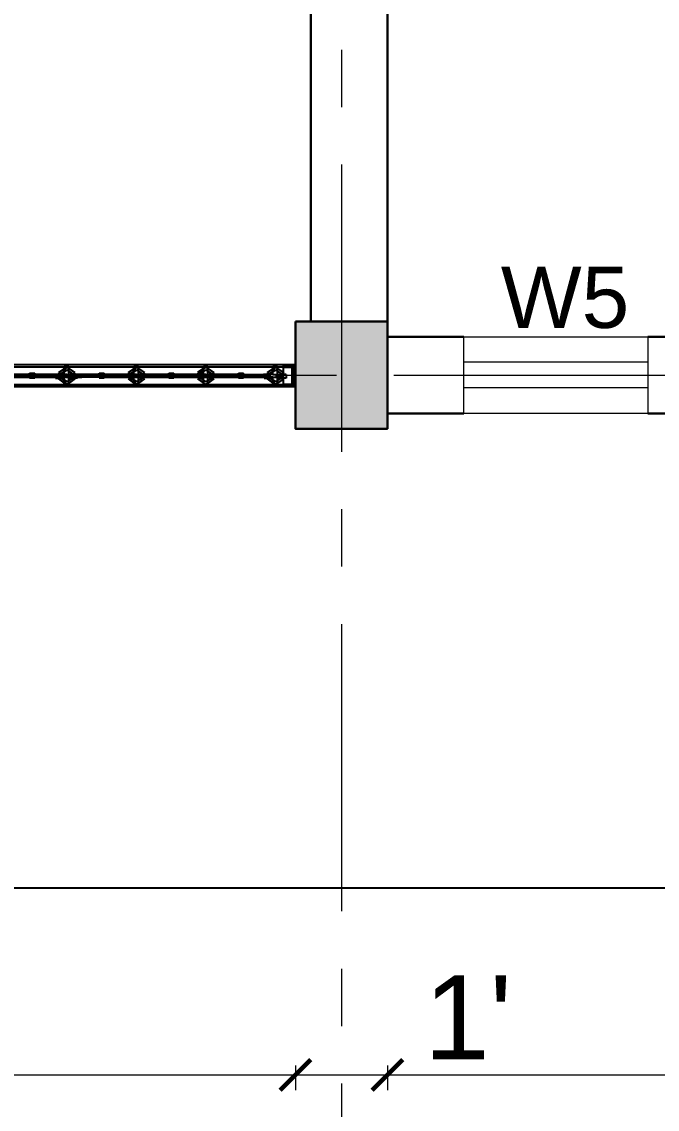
# Model space of a CAD drawing. Header units: inches. Extents: x -6800 to 96653, y -25814 to 17379.
# Drawn here: x 90211.2 to 90294.1, y -15336.2 to -15194.2 of the extents above; entities that cross this region are included whole.
import ezdxf

# ---------------------------------------------------------------- set-up
doc = ezdxf.new("R2010")
doc.units = ezdxf.units.IN
doc.header["$MEASUREMENT"] = 0
doc.header["$PDMODE"] = 34
doc.linetypes.add('CENTER', pattern=[2, 1.25, -0.25, 0.25, -0.25])
doc.layers.add('A-Windows', color=7, linetype='Continuous')
for name, color, linetype, lineweight in [('Cent line', 54, 'CENTER', 9), ('Column', 101, 'Continuous', 30), ('Cut', 6, 'Continuous', 30), ('dimension', 50, 'Continuous', 20), ('dimension @ 1', 50, 'Continuous', 20), ('Wall', 90, 'Continuous', 30), ('Window', 140, 'Continuous', 13)]:
    doc.layers.add(name, color=color, linetype=linetype, lineweight=lineweight)
doc.styles.get("Standard").update_dxf_attribs({"font": 'arial.ttf'})
doc.dimstyles.get("Standard").update_dxf_attribs({"dimtxt": 7, "dimasz": 4, "dimexe": 2, "dimexo": 2, "dimgap": 2, "dimtad": 1, "dimdec": 0, "dimzin": 0, "dimdsep": 46, "dimlunit": 4, "dimtxsty": 'Standard', "dimblk": 'ARCHTICK', "dimcen": 0.25, "dimclrd": 256, "dimclre": 256, "dimclrt": 256, "dimadec": 0, "dimazin": 0, "dimtfac": 1, "dimtdec": 0, "dimtofl": 0, "dimtmove": 0, "dimatfit": 3, "dimfxl": 1, "dimfxlon": 1, "dimtolj": 1, "dimtzin": 0, "dimlwd": -1, "dimlwe": -1, "dimarcsym": 1})

# ---------------------------------------------------------------- blocks, each defined once
blk = doc.blocks.new('colarch')
at = {"layer": 'Column'}
h = blk.add_hatch(color=256, dxfattribs=at)
h.dxf.hatch_style = 1
h.paths.add_polyline_path([(-6740.22, 498.65), (-6728.22, 498.65), (-6728.22, 512.65), (-6740.22, 512.65)])
blk.add_lwpolyline([(-6740.22, 512.65), (-6728.22, 512.65), (-6728.22, 498.65), (-6740.22, 498.65)], close=True, dxfattribs=at)
blk = doc.blocks.new('Collapsible Gate pl')
for p, q in [((83.609, 8.527), (5.709, 8.527)), ((63.54, 8.327), (57.589, 8.327)), ((63.54, 8.327), (63.54, 8.427)), ((63.54, 8.427), (63.96, 8.427)), ((63.54, 8.168), (63.54, 8.327)), ((63.54, 7.928), (63.54, 8.168)), ((63.96, 8.327), (63.96, 8.427)), ((69.911, 8.327), (63.96, 8.327)), ((63.96, 8.201), (63.96, 8.327)), ((63.96, 7.961), (63.96, 8.201)), ((69.911, 8.327), (69.911, 8.427)), ((69.911, 8.427), (70.33, 8.427)), ((69.911, 8.168), (69.911, 8.327)), ((69.911, 7.928), (69.911, 8.168)), ((70.33, 8.327), (70.33, 8.427)), ((76.282, 8.327), (70.33, 8.327)), ((70.33, 8.201), (70.33, 8.327)), ((70.33, 7.961), (70.33, 8.201)), ((76.282, 8.327), (76.282, 8.427)), ((76.282, 8.427), (76.701, 8.427)), ((76.282, 8.168), (76.282, 8.327)), ((76.282, 7.928), (76.282, 8.168)), ((76.701, 8.327), (76.701, 8.427)), ((82.652, 8.327), (76.701, 8.327)), ((76.701, 8.201), (76.701, 8.327)), ((76.701, 7.961), (76.701, 8.201)), ((82.652, 8.327), (82.652, 8.427)), ((82.652, 8.427), (83.072, 8.427)), ((82.652, 8.168), (82.652, 8.327)), ((82.652, 7.928), (82.652, 8.168)), ((83.072, 8.327), (83.072, 8.427)), ((83.072, 8.201), (83.072, 8.327)), ((83.609, 8.327), (83.072, 8.327)), ((83.072, 7.961), (83.072, 8.201)), ((83.609, 7.836), (83.609, 8.327)), ((84.409, 6.744), (84.409, 8.327)), ((57.589, 7.541), (60.371, 7.541)), ((60.371, 7.661), (58.03, 7.661)), ((60.371, 7.531), (58.765, 7.531)), ((58.765, 7.411), (60.371, 7.411)), ((60.371, 7.661), (60.371, 7.761)), ((60.371, 7.761), (60.527, 7.761)), ((60.527, 7.661), (60.371, 7.661)), ((60.371, 7.531), (60.371, 7.541)), ((60.371, 7.541), (60.527, 7.541)), ((60.527, 7.531), (60.371, 7.531)), ((60.371, 7.334), (60.371, 7.411)), ((60.371, 7.411), (60.527, 7.411)), ((60.371, 7.334), (60.527, 7.334)), ((60.527, 7.661), (60.527, 7.761)), ((60.527, 7.761), (60.833, 7.761)), ((60.527, 7.661), (60.833, 7.661)), ((60.527, 7.531), (60.527, 7.541)), ((60.527, 7.541), (60.833, 7.541)), ((60.833, 7.531), (60.527, 7.531)), ((60.527, 7.334), (60.527, 7.411)), ((60.833, 7.411), (60.527, 7.411)), ((60.527, 7.334), (60.833, 7.334)), ((60.833, 7.661), (60.833, 7.761)), ((62.674, 7.661), (60.833, 7.661)), ((60.833, 7.531), (60.833, 7.541)), ((60.833, 7.541), (62.674, 7.541)), ((62.735, 7.531), (60.833, 7.531)), ((60.833, 7.334), (60.833, 7.411)), ((60.833, 7.411), (62.735, 7.411)), ((62.735, 7.541), (62.735, 7.531)), ((62.735, 7.531), (63.54, 7.531)), ((62.735, 7.411), (62.735, 7.321)), ((62.735, 7.411), (63.148, 7.411)), ((62.735, 7.321), (63.09, 7.321)), ((63.54, 7.411), (63.148, 7.411)), ((63.54, 7.661), (63.253, 7.661)), ((63.253, 7.541), (63.54, 7.541)), ((63.54, 7.321), (63.28, 7.321)), ((63.54, 7.661), (63.54, 7.928)), ((63.775, 7.661), (63.54, 7.661)), ((63.54, 7.531), (63.54, 7.541)), ((63.775, 7.541), (63.54, 7.541)), ((63.96, 7.531), (63.54, 7.531)), ((63.54, 7.321), (63.54, 7.411)), ((63.54, 7.411), (63.96, 7.411)), ((63.54, 7.144), (63.54, 7.321)), ((63.54, 6.904), (63.54, 7.144)), ((63.775, 7.541), (63.775, 7.661)), ((63.775, 7.661), (63.96, 7.661)), ((63.96, 7.541), (63.775, 7.541)), ((63.96, 7.661), (63.96, 7.961)), ((64.401, 7.661), (63.96, 7.661)), ((63.96, 7.531), (63.96, 7.541)), ((63.96, 7.541), (64.76, 7.541)), ((64.142, 7.531), (63.96, 7.531)), ((63.96, 7.411), (64.142, 7.411)), ((63.96, 7.321), (63.96, 7.411)), ((63.96, 7.111), (63.96, 7.321)), ((63.96, 7.321), (64.269, 7.321)), ((63.96, 6.87), (63.96, 7.111)), ((64.142, 7.531), (64.142, 7.411)), ((64.142, 7.531), (64.563, 7.531)), ((64.142, 7.411), (64.401, 7.411)), ((66.742, 7.661), (64.401, 7.661)), ((64.401, 7.411), (64.563, 7.411)), ((64.76, 7.321), (64.46, 7.321)), ((64.76, 7.541), (64.76, 7.531)), ((64.76, 7.541), (66.742, 7.541)), ((64.76, 7.411), (64.76, 7.321)), ((66.742, 7.531), (65.136, 7.531)), ((66.742, 7.411), (65.136, 7.411)), ((66.742, 7.661), (66.742, 7.761)), ((66.742, 7.761), (66.897, 7.761)), ((66.897, 7.661), (66.742, 7.661)), ((66.742, 7.531), (66.742, 7.541)), ((66.742, 7.541), (66.897, 7.541)), ((66.897, 7.531), (66.742, 7.531)), ((66.742, 7.334), (66.742, 7.411)), ((66.742, 7.411), (66.897, 7.411)), ((66.742, 7.334), (66.897, 7.334)), ((66.897, 7.661), (66.897, 7.761)), ((66.897, 7.761), (67.203, 7.761)), ((66.897, 7.661), (67.203, 7.661)), ((66.897, 7.531), (66.897, 7.541)), ((66.897, 7.541), (67.203, 7.541)), ((67.203, 7.531), (66.897, 7.531)), ((66.897, 7.334), (66.897, 7.411)), ((67.203, 7.411), (66.897, 7.411)), ((66.897, 7.334), (67.203, 7.334)), ((67.203, 7.661), (67.203, 7.761)), ((69.044, 7.661), (67.203, 7.661)), ((67.203, 7.531), (67.203, 7.541)), ((67.203, 7.541), (69.044, 7.541)), ((67.203, 7.531), (69.911, 7.531)), ((67.203, 7.334), (67.203, 7.411)), ((67.203, 7.411), (69.519, 7.411)), ((69.911, 7.411), (69.519, 7.411)), ((69.911, 7.661), (69.623, 7.661)), ((69.623, 7.541), (69.911, 7.541)), ((69.911, 7.661), (69.911, 7.928)), ((70.145, 7.661), (69.911, 7.661)), ((69.911, 7.531), (69.911, 7.541)), ((70.145, 7.541), (69.911, 7.541)), ((70.33, 7.531), (69.911, 7.531)), ((69.911, 7.144), (69.911, 7.411)), ((69.911, 7.411), (70.33, 7.411)), ((69.911, 6.904), (69.911, 7.144)), ((70.145, 7.541), (70.145, 7.661)), ((70.145, 7.661), (70.33, 7.661)), ((70.33, 7.541), (70.145, 7.541)), ((70.33, 7.661), (70.33, 7.961)), ((70.772, 7.661), (70.33, 7.661)), ((70.33, 7.541), (73.112, 7.541)), ((70.33, 7.531), (70.33, 7.541)), ((70.513, 7.531), (70.33, 7.531)), ((70.33, 7.111), (70.33, 7.411)), ((70.33, 7.411), (70.513, 7.411)), ((70.33, 6.87), (70.33, 7.111)), ((70.513, 7.531), (70.513, 7.411)), ((70.513, 7.531), (70.934, 7.531)), ((70.513, 7.411), (70.772, 7.411)), ((73.112, 7.661), (70.772, 7.661)), ((70.772, 7.411), (70.934, 7.411)), ((73.112, 7.531), (71.506, 7.531)), ((71.506, 7.411), (73.112, 7.411)), ((73.112, 7.661), (73.112, 7.761)), ((73.112, 7.761), (73.268, 7.761)), ((73.268, 7.661), (73.112, 7.661)), ((73.112, 7.531), (73.112, 7.541)), ((73.112, 7.541), (73.268, 7.541)), ((73.268, 7.531), (73.112, 7.531)), ((73.112, 7.334), (73.112, 7.411)), ((73.112, 7.411), (73.268, 7.411)), ((73.112, 7.334), (73.268, 7.334)), ((73.268, 7.661), (73.268, 7.761)), ((73.268, 7.761), (73.574, 7.761)), ((73.268, 7.661), (73.574, 7.661)), ((73.268, 7.531), (73.268, 7.541)), ((73.268, 7.541), (73.574, 7.541)), ((73.574, 7.531), (73.268, 7.531)), ((73.268, 7.334), (73.268, 7.411)), ((73.574, 7.411), (73.268, 7.411)), ((73.268, 7.334), (73.574, 7.334)), ((73.574, 7.661), (73.574, 7.761)), ((75.415, 7.661), (73.574, 7.661)), ((73.574, 7.531), (73.574, 7.541)), ((73.574, 7.541), (75.415, 7.541)), ((73.574, 7.531), (76.254, 7.531)), ((73.574, 7.334), (73.574, 7.411)), ((73.574, 7.411), (75.89, 7.411)), ((76.282, 7.411), (75.89, 7.411)), ((76.282, 7.661), (75.994, 7.661)), ((76.254, 7.541), (75.994, 7.541)), ((76.254, 7.541), (76.254, 7.531)), ((76.254, 7.541), (76.282, 7.541)), ((76.282, 7.531), (76.254, 7.531)), ((76.282, 7.661), (76.282, 7.928)), ((76.516, 7.661), (76.282, 7.661)), ((76.282, 7.531), (76.282, 7.541)), ((76.516, 7.541), (76.282, 7.541)), ((76.701, 7.531), (76.282, 7.531)), ((76.282, 7.144), (76.282, 7.411)), ((76.282, 7.411), (76.701, 7.411)), ((76.282, 6.904), (76.282, 7.144)), ((76.516, 7.541), (76.516, 7.661)), ((76.516, 7.661), (76.701, 7.661)), ((76.516, 7.541), (76.701, 7.541)), ((76.701, 7.661), (76.701, 7.961)), ((77.142, 7.661), (76.701, 7.661)), ((76.701, 7.531), (76.701, 7.541)), ((76.701, 7.541), (77.305, 7.541)), ((76.883, 7.531), (76.701, 7.531)), ((76.701, 7.111), (76.701, 7.411)), ((76.701, 7.411), (76.883, 7.411)), ((76.701, 6.87), (76.701, 7.111)), ((76.883, 7.531), (76.883, 7.411)), ((76.883, 7.531), (77.305, 7.531)), ((76.883, 7.411), (77.142, 7.411)), ((79.483, 7.661), (77.142, 7.661)), ((77.142, 7.411), (77.305, 7.411)), ((77.877, 7.541), (81.786, 7.541)), ((77.877, 7.411), (79.483, 7.411)), ((79.483, 7.661), (79.483, 7.761)), ((79.483, 7.761), (79.639, 7.761)), ((79.639, 7.661), (79.483, 7.661)), ((79.483, 7.334), (79.483, 7.411)), ((79.483, 7.411), (79.639, 7.411)), ((79.483, 7.334), (79.639, 7.334)), ((79.639, 7.661), (79.639, 7.761)), ((79.639, 7.761), (79.945, 7.761)), ((79.639, 7.661), (79.945, 7.661)), ((79.639, 7.334), (79.639, 7.411)), ((79.945, 7.411), (79.639, 7.411)), ((79.639, 7.334), (79.945, 7.334)), ((79.945, 7.661), (79.945, 7.761)), ((79.945, 7.661), (81.786, 7.661)), ((79.945, 7.334), (79.945, 7.411)), ((79.945, 7.411), (81.846, 7.411)), ((81.846, 7.411), (81.846, 7.321)), ((81.846, 7.411), (82.26, 7.411)), ((81.846, 7.321), (82.202, 7.321)), ((82.652, 7.411), (82.26, 7.411)), ((82.652, 7.661), (82.365, 7.661)), ((82.652, 7.321), (82.392, 7.321)), ((82.652, 7.661), (82.652, 7.928)), ((82.652, 7.661), (82.897, 7.661)), ((82.652, 7.321), (82.652, 7.411)), ((82.652, 7.411), (83.072, 7.411)), ((82.652, 7.144), (82.652, 7.321)), ((82.652, 6.904), (82.652, 7.144)), ((82.897, 7.661), (83.072, 7.661)), ((82.897, 7.531), (83.254, 7.531)), ((83.072, 7.661), (83.072, 7.961)), ((83.072, 7.661), (83.513, 7.661)), ((83.072, 7.411), (83.254, 7.411)), ((83.072, 7.321), (83.072, 7.411)), ((83.072, 7.111), (83.072, 7.321)), ((83.072, 7.321), (83.381, 7.321)), ((83.072, 6.87), (83.072, 7.111)), ((83.254, 7.531), (83.254, 7.411)), ((83.254, 7.531), (83.513, 7.531)), ((83.254, 7.411), (83.513, 7.411)), ((83.513, 7.661), (83.513, 7.531)), ((83.513, 7.661), (83.587, 7.661)), ((83.513, 7.411), (83.587, 7.411)), ((83.571, 7.321), (83.609, 7.321)), ((83.589, 7.661), (83.587, 7.661)), ((83.587, 7.661), (83.587, 7.411)), ((83.589, 7.411), (83.587, 7.411)), ((83.589, 7.661), (83.589, 7.659)), ((83.609, 7.659), (83.589, 7.659)), ((83.589, 7.659), (83.589, 7.411)), ((83.609, 7.659), (83.609, 7.807)), ((83.871, 7.659), (83.609, 7.659)), ((83.609, 7.264), (83.609, 7.321)), ((83.871, 7.321), (83.609, 7.321)), ((83.609, 6.744), (83.609, 7.236)), ((83.871, 7.659), (83.871, 7.321)), ((5.709, 6.544), (83.609, 6.544)), ((57.589, 6.744), (63.54, 6.744)), ((63.54, 6.744), (63.54, 6.904)), ((63.54, 6.644), (63.54, 6.744)), ((63.54, 6.644), (63.96, 6.644)), ((63.96, 6.744), (63.96, 6.87)), ((63.96, 6.744), (69.911, 6.744)), ((63.96, 6.644), (63.96, 6.744)), ((69.911, 6.744), (69.911, 6.904)), ((69.911, 6.644), (69.911, 6.744)), ((69.911, 6.644), (70.33, 6.644)), ((70.33, 6.744), (70.33, 6.87)), ((70.33, 6.744), (76.282, 6.744)), ((70.33, 6.644), (70.33, 6.744)), ((76.282, 6.744), (76.282, 6.904)), ((76.282, 6.644), (76.282, 6.744)), ((76.282, 6.644), (76.701, 6.644)), ((76.701, 6.744), (76.701, 6.87)), ((76.701, 6.744), (82.652, 6.744)), ((76.701, 6.644), (76.701, 6.744)), ((82.652, 6.744), (82.652, 6.904)), ((82.652, 6.644), (82.652, 6.744)), ((82.652, 6.644), (83.072, 6.644)), ((83.072, 6.744), (83.072, 6.87)), ((83.072, 6.644), (83.072, 6.744)), ((83.072, 6.744), (83.609, 6.744))]:
    blk.add_line(p, q)
at = {"layer": 'Cut'}
for p, q in [((63.54, 8.168), (63.04, 7.827)), ((63.54, 8.168), (63.775, 8.327)), ((63.775, 8.087), (63.54, 7.928)), ((63.775, 8.327), (63.96, 8.201)), ((63.96, 7.961), (63.775, 8.087)), ((63.96, 8.201), (64.51, 7.827)), ((69.911, 8.168), (69.41, 7.827)), ((69.911, 8.168), (70.145, 8.327)), ((70.145, 8.087), (69.911, 7.928)), ((70.145, 8.327), (70.33, 8.201)), ((70.33, 7.961), (70.145, 8.087)), ((70.33, 8.201), (70.88, 7.827)), ((76.282, 8.168), (75.781, 7.827)), ((76.282, 8.168), (76.516, 8.327)), ((76.516, 8.087), (76.282, 7.928)), ((76.516, 8.327), (76.701, 8.201)), ((76.701, 7.961), (76.516, 8.087)), ((76.701, 8.201), (77.251, 7.827)), ((82.652, 8.168), (82.151, 7.827)), ((82.652, 8.168), (82.887, 8.327)), ((82.887, 8.087), (82.652, 7.928)), ((82.887, 8.327), (83.072, 8.201)), ((83.072, 7.961), (82.887, 8.087)), ((83.072, 8.201), (83.609, 7.836)), ((84.609, 8.527), (83.609, 8.527)), ((83.609, 8.327), (83.609, 8.527)), ((84.409, 8.327), (83.609, 8.327)), ((84.509, 8.327), (84.409, 8.327)), ((84.509, 6.744), (84.509, 8.327)), ((84.509, 8.327), (84.609, 8.327)), ((84.609, 8.527), (84.609, 8.327)), ((84.609, 6.744), (84.609, 8.327)), ((62.674, 7.541), (62.674, 7.661)), ((62.674, 7.661), (63.148, 7.661)), ((62.674, 7.541), (62.735, 7.541)), ((62.735, 7.541), (63.253, 7.541)), ((63.148, 7.661), (63.04, 7.827)), ((63.04, 7.244), (63.09, 7.321)), ((63.54, 6.904), (63.04, 7.244)), ((63.09, 7.321), (63.148, 7.411)), ((63.54, 7.928), (63.148, 7.661)), ((63.253, 7.661), (63.148, 7.661)), ((63.148, 7.411), (63.28, 7.321)), ((63.253, 7.661), (63.253, 7.541)), ((63.28, 7.321), (63.54, 7.144)), ((63.54, 7.144), (63.775, 6.985)), ((63.775, 6.985), (63.96, 7.111)), ((64.401, 7.661), (63.96, 7.961)), ((63.96, 7.111), (64.269, 7.321)), ((63.96, 6.87), (64.51, 7.244)), ((64.269, 7.321), (64.401, 7.411)), ((64.51, 7.827), (64.401, 7.661)), ((64.401, 7.411), (64.46, 7.321)), ((64.46, 7.321), (64.51, 7.244)), ((64.563, 7.531), (64.563, 7.411)), ((64.76, 7.531), (64.563, 7.531)), ((64.76, 7.411), (64.563, 7.411)), ((65.136, 7.531), (64.76, 7.531)), ((65.136, 7.411), (64.76, 7.411)), ((65.136, 7.411), (65.136, 7.531)), ((69.044, 7.541), (69.044, 7.661)), ((69.044, 7.661), (69.519, 7.661)), ((69.044, 7.541), (69.623, 7.541)), ((69.519, 7.661), (69.41, 7.827)), ((69.41, 7.244), (69.519, 7.411)), ((69.911, 6.904), (69.41, 7.244)), ((69.911, 7.928), (69.519, 7.661)), ((69.623, 7.661), (69.519, 7.661)), ((69.519, 7.411), (69.911, 7.144)), ((69.623, 7.661), (69.623, 7.541)), ((69.911, 7.144), (70.145, 6.985)), ((70.145, 6.985), (70.33, 7.111)), ((70.772, 7.661), (70.33, 7.961)), ((70.33, 7.111), (70.772, 7.411)), ((70.33, 6.87), (70.88, 7.244)), ((70.88, 7.827), (70.772, 7.661)), ((70.772, 7.411), (70.88, 7.244)), ((70.934, 7.531), (70.934, 7.411)), ((71.506, 7.531), (70.934, 7.531)), ((71.506, 7.411), (70.934, 7.411)), ((71.506, 7.411), (71.506, 7.531)), ((75.415, 7.541), (75.415, 7.661)), ((75.415, 7.661), (75.89, 7.661)), ((75.415, 7.541), (75.994, 7.541)), ((75.89, 7.661), (75.781, 7.827)), ((75.781, 7.244), (75.89, 7.411)), ((76.282, 6.904), (75.781, 7.244)), ((76.282, 7.928), (75.89, 7.661)), ((75.994, 7.661), (75.89, 7.661)), ((75.89, 7.411), (76.282, 7.144)), ((75.994, 7.661), (75.994, 7.541)), ((76.282, 7.144), (76.516, 6.985)), ((76.516, 6.985), (76.701, 7.111)), ((77.142, 7.661), (76.701, 7.961)), ((76.701, 7.111), (77.142, 7.411)), ((76.701, 6.87), (77.251, 7.244)), ((77.251, 7.827), (77.142, 7.661)), ((77.142, 7.411), (77.251, 7.244)), ((77.877, 7.541), (77.305, 7.541)), ((77.305, 7.541), (77.305, 7.531)), ((77.305, 7.531), (77.305, 7.411)), ((77.877, 7.411), (77.305, 7.411)), ((77.877, 7.411), (77.877, 7.541)), ((81.786, 7.541), (81.786, 7.661)), ((81.786, 7.661), (82.26, 7.661)), ((82.365, 7.541), (81.786, 7.541)), ((82.26, 7.661), (82.151, 7.827)), ((82.151, 7.244), (82.202, 7.321)), ((82.652, 6.904), (82.151, 7.244)), ((82.202, 7.321), (82.26, 7.411)), ((82.652, 7.928), (82.26, 7.661)), ((82.365, 7.661), (82.26, 7.661)), ((82.26, 7.411), (82.392, 7.321)), ((82.365, 7.661), (82.365, 7.541)), ((82.392, 7.321), (82.652, 7.144)), ((82.652, 7.144), (82.887, 6.985)), ((82.887, 6.985), (83.072, 7.111)), ((83.513, 7.661), (83.072, 7.961)), ((83.072, 7.111), (83.381, 7.321)), ((83.072, 6.87), (83.609, 7.236)), ((83.381, 7.321), (83.513, 7.411)), ((83.609, 7.836), (83.513, 7.661)), ((83.513, 7.411), (83.609, 7.236)), ((63.775, 6.744), (63.54, 6.904)), ((63.96, 6.87), (63.775, 6.744)), ((70.145, 6.744), (69.911, 6.904)), ((70.33, 6.87), (70.145, 6.744)), ((76.516, 6.744), (76.282, 6.904)), ((76.701, 6.87), (76.516, 6.744)), ((82.887, 6.744), (82.652, 6.904)), ((83.072, 6.87), (82.887, 6.744)), ((84.409, 6.744), (83.609, 6.744)), ((83.609, 6.544), (83.609, 6.744)), ((84.609, 6.544), (83.609, 6.544)), ((84.409, 6.744), (84.509, 6.744)), ((84.609, 6.744), (84.509, 6.744)), ((84.609, 6.744), (84.609, 6.544))]:
    blk.add_line(p, q, dxfattribs=at)
blk = doc.blocks.new('_ArchTick')
at = {"color": 0, "linetype": 'ByBlock', "const_width": 0.15}
blk.add_lwpolyline([(-0.5, -0.5), (0.5, 0.5)], dxfattribs=at)
blk = doc.blocks.new('*D2219')
at = {"layer": 'Defpoints', "color": 0, "transparency": 16777216}
for p in [(90132.9, -15247.34), (90246.9, -15247.34), (90246.9, -15331.72)]:
    blk.add_point(p, dxfattribs=at)
at = {"layer": 'dimension', "transparency": 16777216}
for p, q in [((90132.9, -15330.47), (90132.9, -15333.72)), ((90246.9, -15330.47), (90246.9, -15333.72)), ((90132.9, -15331.72), (90246.9, -15331.72))]:
    blk.add_line(p, q, dxfattribs=at)
at = {"layer": 'dimension', "transparency": 16777216, "xscale": 4, "yscale": 4, "zscale": 4, "rotation": 180}
blk.add_blockref('_ArchTick', (90132.9, -15331.72), dxfattribs=at)
at = {"layer": 'dimension', "transparency": 16777216, "xscale": 4, "yscale": 4, "zscale": 4}
blk.add_blockref('_ArchTick', (90246.9, -15331.72), dxfattribs=at)
at = {"layer": 'dimension', "transparency": 16777216, "insert": (90189.9, -15324.1), "char_height": 11, "attachment_point": 5}
blk.add_mtext('\\A1;9\'-6"', dxfattribs=at)
blk = doc.blocks.new('*D2220')
at = {"layer": 'Defpoints', "color": 0, "transparency": 16777216}
for p in [(90246.9, -15247.34), (90258.9, -15247.34), (90258.9, -15331.72)]:
    blk.add_point(p, dxfattribs=at)
at = {"layer": 'dimension', "transparency": 16777216}
for p, q in [((90246.9, -15330.47), (90246.9, -15333.72)), ((90258.9, -15330.47), (90258.9, -15333.72)), ((90246.9, -15331.72), (90258.9, -15331.72)), ((90258.9, -15331.72), (90275.99, -15331.72))]:
    blk.add_line(p, q, dxfattribs=at)
at = {"layer": 'dimension', "transparency": 16777216, "xscale": 4, "yscale": 4, "zscale": 4, "rotation": 180}
blk.add_blockref('_ArchTick', (90246.9, -15331.72), dxfattribs=at)
at = {"layer": 'dimension', "transparency": 16777216, "xscale": 4, "yscale": 4, "zscale": 4}
blk.add_blockref('_ArchTick', (90258.9, -15331.72), dxfattribs=at)
at = {"layer": 'dimension', "transparency": 16777216, "insert": (90269.44, -15324.2), "char_height": 11, "attachment_point": 5}
blk.add_mtext("\\A1;1'", dxfattribs=at)
blk = doc.blocks.new('*D2221')
at = {"layer": 'Defpoints', "color": 0, "transparency": 16777216}
for p in [(90258.9, -15247.34), (90354.9, -15247.34), (90354.9, -15331.72)]:
    blk.add_point(p, dxfattribs=at)
at = {"layer": 'dimension', "transparency": 16777216}
for p, q in [((90258.9, -15330.72), (90258.9, -15333.72)), ((90354.9, -15330.72), (90354.9, -15333.72)), ((90258.9, -15331.72), (90354.9, -15331.72))]:
    blk.add_line(p, q, dxfattribs=at)
at = {"layer": 'dimension', "transparency": 16777216, "xscale": 4, "yscale": 4, "zscale": 4, "rotation": 180}
blk.add_blockref('_ArchTick', (90258.9, -15331.72), dxfattribs=at)
at = {"layer": 'dimension', "transparency": 16777216, "xscale": 4, "yscale": 4, "zscale": 4}
blk.add_blockref('_ArchTick', (90354.9, -15331.72), dxfattribs=at)
at = {"layer": 'dimension', "transparency": 16777216, "insert": (90306.9, -15325.13), "char_height": 9, "attachment_point": 5}
blk.add_mtext("\\A1;8'", dxfattribs=at)
blk = doc.blocks.new('*D2238')
at = {"layer": 'Defpoints', "color": 0, "transparency": 16777216}
for p in [(90126.9, -15247.34), (90252.9, -15247.34), (90252.9, -15346.93)]:
    blk.add_point(p, dxfattribs=at)
at = {"layer": 'dimension', "transparency": 16777216}
for p, q in [((90126.9, -15345.68), (90126.9, -15348.93)), ((90252.9, -15345.68), (90252.9, -15348.93)), ((90126.9, -15346.93), (90252.9, -15346.93))]:
    blk.add_line(p, q, dxfattribs=at)
at = {"layer": 'dimension', "transparency": 16777216, "xscale": 4, "yscale": 4, "zscale": 4, "rotation": 180}
blk.add_blockref('_ArchTick', (90126.9, -15346.93), dxfattribs=at)
at = {"layer": 'dimension', "transparency": 16777216, "xscale": 4, "yscale": 4, "zscale": 4}
blk.add_blockref('_ArchTick', (90252.9, -15346.93), dxfattribs=at)
at = {"layer": 'dimension', "transparency": 16777216, "insert": (90189.9, -15339.32), "char_height": 11, "attachment_point": 5}
blk.add_mtext('\\A1;10\'-6"', dxfattribs=at)
blk = doc.blocks.new('*D2239')
at = {"layer": 'Defpoints', "color": 0, "transparency": 16777216}
for p in [(90252.9, -15247.34), (90360.9, -15247.34), (90360.9, -15346.93)]:
    blk.add_point(p, dxfattribs=at)
at = {"layer": 'dimension', "transparency": 16777216}
for p, q in [((90252.9, -15345.68), (90252.9, -15348.93)), ((90360.9, -15345.68), (90360.9, -15348.93)), ((90252.9, -15346.93), (90360.9, -15346.93))]:
    blk.add_line(p, q, dxfattribs=at)
at = {"layer": 'dimension', "transparency": 16777216, "xscale": 4, "yscale": 4, "zscale": 4, "rotation": 180}
blk.add_blockref('_ArchTick', (90252.9, -15346.93), dxfattribs=at)
at = {"layer": 'dimension', "transparency": 16777216, "xscale": 4, "yscale": 4, "zscale": 4}
blk.add_blockref('_ArchTick', (90360.9, -15346.93), dxfattribs=at)
at = {"layer": 'dimension', "transparency": 16777216, "insert": (90306.9, -15339.32), "char_height": 11, "attachment_point": 5}
blk.add_mtext("\\A1;9'", dxfattribs=at)
blk = doc.blocks.new('*D2247')
at = {"layer": 'Defpoints', "color": 0, "transparency": 16777216}
for p in [(90078.9, -15245.34), (91305.9, -15245.34), (91305.9, -15361.38)]:
    blk.add_point(p, dxfattribs=at)
at = {"layer": 'dimension', "transparency": 16777216}
for p, q in [((90078.9, -15360.13), (90078.9, -15363.38)), ((90078.9, -15361.38), (91305.9, -15361.38)), ((91305.9, -15360.13), (91305.9, -15363.38))]:
    blk.add_line(p, q, dxfattribs=at)
at = {"layer": 'dimension', "transparency": 16777216, "xscale": 4, "yscale": 4, "zscale": 4, "rotation": 180}
blk.add_blockref('_ArchTick', (90078.9, -15361.38), dxfattribs=at)
at = {"layer": 'dimension', "transparency": 16777216, "xscale": 4, "yscale": 4, "zscale": 4}
blk.add_blockref('_ArchTick', (91305.9, -15361.38), dxfattribs=at)
at = {"layer": 'dimension', "transparency": 16777216, "insert": (90692.4, -15353.76), "char_height": 11, "attachment_point": 5}
blk.add_mtext('\\A1;102\'-3"', dxfattribs=at)

msp = doc.modelspace()

# ---------------------------------------------------------------- linework, layer by layer
at = {"transparency": 33554687}
msp.add_line((90957.9, -15307.34), (90078.9, -15307.34), dxfattribs=at)
at = {"layer": 'Cent line', "ltscale": 30, "transparency": 33554643}
for p, q in [((90252.9, -14912.85), (90252.9, -15396.96)), ((90019.75, -15240.34), (91388.19, -15240.34))]:
    msp.add_line(p, q, dxfattribs=at)
at = {"layer": 'Wall', "transparency": 33554651}
for p, q in [((90258.9, -15233.34), (90258.9, -14969.34)), ((90248.9, -15233.34), (90248.9, -14983.34)), ((90268.9, -15235.34), (90258.9, -15235.34)), ((90303.9, -15235.34), (90292.9, -15235.34)), ((90268.9, -15245.34), (90258.9, -15245.34)), ((90303.9, -15245.34), (90292.9, -15245.34))]:
    msp.add_line(p, q, dxfattribs=at)
at = {"layer": 'Window', "transparency": 33554651}
for p, q in [((90292.9, -15238.67), (90268.9, -15238.67)), ((90292.9, -15242.01), (90268.9, -15242.01))]:
    msp.add_line(p, q, dxfattribs=at)
msp.add_lwpolyline([(90268.9, -15235.34), (90292.9, -15235.34), (90292.9, -15245.34), (90268.9, -15245.34)], close=True, dxfattribs=at)

# ---------------------------------------------------------------- block references
at = {"transparency": 33554651, "xscale": 1.425, "yscale": 1.425, "zscale": 1.425}
msp.add_blockref('Collapsible Gate pl', (90126.19, -15251.17), dxfattribs=at)
at = {"layer": 'Wall', "transparency": 33554651}
msp.add_blockref('colarch', (96987.12, -15746), dxfattribs=at)

# ---------------------------------------------------------------- texts
at = {"layer": 'A-Windows', "ltscale": 10, "transparency": 33554687, "insert": (90273.71, -15226.18), "char_height": 8, "width": 30.4497, "attachment_point": 1}
msp.add_mtext('W5', dxfattribs=at)

# ---------------------------------------------------------------- dimensions: what is measured, and where the dimension line sits
at = {"layer": 'dimension', "transparency": 33554651}
dim = msp.add_linear_dim(base=(90354.9, -15331.72), p1=(90258.9, -15247.34), p2=(90354.9, -15247.34), dimstyle='Standard', override={"dimscale": 1, "dimtxt": 9, "dimtix": 0, "dimtofl": 0, "dimtmove": 0, "dimatfit": 3}, dxfattribs=at)
dim.commit()
dim.dimension.update_dxf_attribs({"geometry": '*D2221', "text_midpoint": (90306.9, -15325.13)})
at = {"layer": 'dimension @ 1', "transparency": 33554651}
for base, p1, p2, picture, middle in [((91305.9, -15361.38), (90078.9, -15245.34), (91305.9, -15245.34), '*D2247', (90692.4, -15353.76)), ((90252.9, -15346.93), (90126.9, -15247.34), (90252.9, -15247.34), '*D2238', (90189.9, -15339.32)), ((90246.9, -15331.72), (90132.9, -15247.34), (90246.9, -15247.34), '*D2219', (90189.9, -15324.1)), ((90258.9, -15331.72), (90246.9, -15247.34), (90258.9, -15247.34), '*D2220', (90269.44, -15324.2)), ((90360.9, -15346.93), (90252.9, -15247.34), (90360.9, -15247.34), '*D2239', (90306.9, -15339.32))]:
    dim = msp.add_linear_dim(base=base, p1=p1, p2=p2, dimstyle='Standard', override={"dimscale": 1, "dimtxt": 11, "dimtix": 0, "dimtofl": 0, "dimtmove": 0, "dimatfit": 3, "dimfxl": 1.25}, dxfattribs=at)
    dim.commit()
    dim.dimension.update_dxf_attribs({"geometry": picture, "text_midpoint": middle})

doc.saveas('drawing.dxf')
